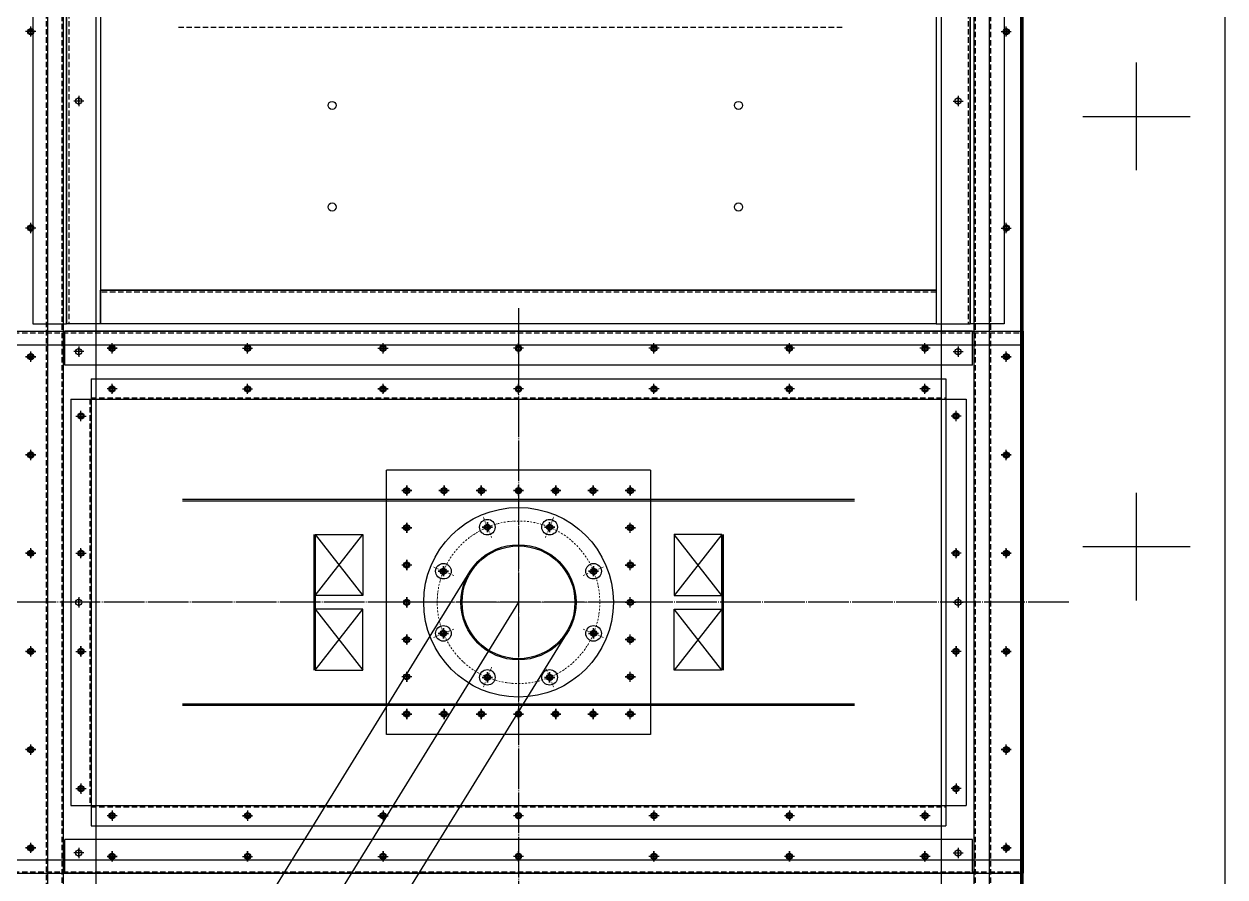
# Model space of a CAD drawing. Header units: millimetres. Extents: x 2322 to 24181, y 2355 to 17812.
# Drawn here: x 10974 to 12747, y 13626 to 14885 of the extents above; entities that cross this region are included whole.
import ezdxf

# ---------------------------------------------------------------- set-up
doc = ezdxf.new("R2010")
doc.units = ezdxf.units.MM
for name, pattern in [('CENTER', [65, 60, -2, 1, -2]), ('DGN Style 4', [4.8, 2.4, -1.2, 0, -1.2]), ('HIDDEN', [3, 2, -1])]:
    doc.linetypes.add(name, pattern=pattern)
for name, color, linetype in [('CENTER', 1, 'CENTER'), ('HOLE', 7, 'Continuous'), ('숨은선', 5, 'HIDDEN')]:
    doc.layers.add(name, color=color, linetype=linetype)
doc.layers.add('L(c)', color=1, linetype='DGN Style 4', lineweight=5)

msp = doc.modelspace()

# ---------------------------------------------------------------- hatches: boundary and pattern name
h = msp.add_hatch()
h.set_pattern_fill('CROSS', scale=50)
h.set_pattern_definition([(0, (-358620.96, 1854025.56), (317.5, 317.5), [158.75, -476.25]), (90, (-358541.6, 1853946.18), (-317.5, 317.5), [158.75, -476.25])])
h.paths.add_polyline_path([(12446.9, 15983.1), (12746.9, 15983.1), (12746.9, 12083.1), (12446.9, 12083.1)])

# ---------------------------------------------------------------- linework, layer by layer
for p, q in [((11008.9, 12133.1), (11008.9, 15929.1)), ((11031.7, 15929.1), (11031.7, 12133.1)), ((11079.7, 15929.1), (11079.7, 12133.1)), ((12327.9, 15929.1), (12327.9, 12133.1)), ((12375.9, 15929.1), (12375.9, 12133.1)), ((12398.9, 15929.1), (12398.9, 12133.1)), ((12444.9, 15929.1), (12444.9, 12133.1)), ((12448.9, 12133.1), (12448.9, 15929.1)), ((10986.7, 14937.1), (10986.7, 14442.1)), ((12420.7, 14937.1), (12420.7, 14442.1)), ((10986.7, 14442.1), (11036.7, 14442.1)), ((12420.7, 14442.1), (12370.7, 14442.1)), ((10958.9, 14431.1), (12448.9, 14431.1)), ((12448.9, 14431.1), (12448.9, 13631.1)), ((10958.9, 14411.1), (12448.9, 14411.1)), ((11072.9, 14361.1), (11072.9, 13701.1)), ((11072.9, 14361.1), (12334.9, 14361.1)), ((12334.9, 14361.1), (12334.9, 13701.1)), ((11042.9, 14331.1), (11042.9, 13731.1)), ((11042.9, 14331.1), (12364.9, 14331.1)), ((11898.9, 14226.1), (11508.9, 14226.1)), ((11508.9, 13836.1), (11508.9, 14226.1)), ((11898.9, 14226.1), (11898.9, 13836.1)), ((11207.9, 14183.1), (12199.9, 14183.1)), ((11207.9, 14181.1), (12199.9, 14181.1)), ((11401.9, 14131.1), (11401.9, 13931.1)), ((11403.9, 14131.1), (11403.9, 13931.1)), ((12003.9, 14131.1), (12003.9, 13931.1)), ((12005.9, 14131.1), (12005.9, 13931.1)), ((11632.2, 14076.9), (10644.1, 12475.9)), ((10789.7, 12386.6), (11776.1, 13986.4)), ((11207.9, 13881.1), (12199.9, 13881.1)), ((11207.9, 13879.1), (12199.9, 13879.1)), ((11898.9, 13836.1), (11508.9, 13836.1)), ((11042.9, 13731.1), (12364.9, 13731.1)), ((11072.9, 13701.1), (12334.9, 13701.1)), ((10958.9, 13651.1), (12448.9, 13651.1)), ((10958.9, 13631.1), (12448.9, 13631.1))]:
    msp.add_line(p, q)
at = {"color": 7}
for p, q in [((11033.9, 14381.1), (11033.9, 14431.1)), ((12373.9, 14431.1), (11033.9, 14431.1)), ((12373.9, 14381.1), (12373.9, 14431.1)), ((12373.9, 14381.1), (11033.9, 14381.1)), ((12364.9, 14331.1), (12364.9, 13731.1)), ((11403.9, 14131.1), (11473.9, 14131.1)), ((11403.9, 14041.1), (11403.9, 14131.1)), ((11403.9, 14131.1), (11473.9, 14041.1)), ((11403.9, 14041.1), (11473.9, 14131.1)), ((11473.9, 14131.1), (11473.9, 14041.1)), ((12003.9, 14131.1), (11933.9, 14131.1)), ((11933.9, 14131.1), (11933.9, 14041.1)), ((12003.9, 14131.1), (11933.9, 14041.1)), ((12003.9, 14041.1), (11933.9, 14131.1)), ((12003.9, 14041.1), (12003.9, 14131.1)), ((11473.9, 14041.1), (11403.9, 14041.1)), ((11933.9, 14041.1), (12003.9, 14041.1)), ((11473.9, 14021.1), (11403.9, 14021.1)), ((11403.9, 14021.1), (11403.9, 13931.1)), ((11403.9, 13931.1), (11473.9, 14021.1)), ((11403.9, 14021.1), (11473.9, 13931.1)), ((11473.9, 13931.1), (11473.9, 14021.1)), ((11933.9, 13931.1), (11933.9, 14021.1)), ((11933.9, 14021.1), (12003.9, 14021.1)), ((12003.9, 13931.1), (11933.9, 14021.1)), ((12003.9, 14021.1), (11933.9, 13931.1)), ((12003.9, 14021.1), (12003.9, 13931.1)), ((11403.9, 13931.1), (11473.9, 13931.1)), ((12003.9, 13931.1), (11933.9, 13931.1)), ((11033.9, 13631.1), (11033.9, 13681.1)), ((12373.9, 13681.1), (11033.9, 13681.1)), ((12373.9, 13631.1), (12373.9, 13681.1)), ((12373.9, 13631.1), (11033.9, 13631.1))]:
    msp.add_line(p, q, dxfattribs=at)
at = {"color": 1}
for p, q in [((11538.9, 14203.6), (11538.9, 14188.6)), ((11538.9, 14203.6), (11538.9, 14188.6)), ((11593.9, 14203.6), (11593.9, 14188.6)), ((11648.9, 14203.6), (11648.9, 14188.6)), ((11703.9, 14203.6), (11703.9, 14188.6)), ((11758.9, 14203.6), (11758.9, 14188.6)), ((11813.9, 14203.6), (11813.9, 14188.6)), ((11868.9, 14203.6), (11868.9, 14188.6)), ((11531.4, 14196.1), (11546.4, 14196.1)), ((11546.4, 14196.1), (11531.4, 14196.1)), ((11586.4, 14196.1), (11601.4, 14196.1)), ((11641.4, 14196.1), (11656.4, 14196.1)), ((11696.4, 14196.1), (11711.4, 14196.1)), ((11751.4, 14196.1), (11766.4, 14196.1)), ((11806.4, 14196.1), (11821.4, 14196.1)), ((11861.4, 14196.1), (11876.4, 14196.1)), ((11657.9, 14149.5), (11657.9, 14134.5)), ((11749.8, 14149.5), (11749.8, 14134.5)), ((11531.4, 14141.1), (11546.4, 14141.1)), ((11546.4, 14141.1), (11531.4, 14141.1)), ((11538.9, 14148.6), (11538.9, 14133.6)), ((11538.9, 14148.6), (11538.9, 14133.6)), ((11650.4, 14142), (11665.4, 14142)), ((11742.3, 14142), (11757.3, 14142)), ((11861.4, 14141.1), (11876.4, 14141.1)), ((11868.9, 14133.6), (11868.9, 14148.6)), ((11546.4, 14086.1), (11531.4, 14086.1)), ((11538.9, 14093.6), (11538.9, 14078.6)), ((11593, 14084.5), (11593, 14069.5)), ((11814.7, 14084.5), (11814.7, 14069.5)), ((11861.4, 14086.1), (11876.4, 14086.1)), ((11868.9, 14078.6), (11868.9, 14093.6)), ((11585.5, 14077), (11600.5, 14077)), ((11807.2, 14077), (11822.2, 14077)), ((11703.9, 14031.1), (10716.9, 12431.2)), ((11546.4, 14031.1), (11531.4, 14031.1)), ((11538.9, 14038.6), (11538.9, 14023.6)), ((11861.4, 14031.1), (11876.4, 14031.1)), ((11868.9, 14023.6), (11868.9, 14038.6)), ((11593, 13992.7), (11593, 13977.7)), ((11814.7, 13992.7), (11814.7, 13977.7)), ((11546.4, 13976.1), (11531.4, 13976.1)), ((11538.9, 13983.6), (11538.9, 13968.6)), ((11585.5, 13985.2), (11600.5, 13985.2)), ((11807.2, 13985.2), (11822.2, 13985.2)), ((11861.4, 13976.1), (11876.4, 13976.1)), ((11868.9, 13968.6), (11868.9, 13983.6)), ((11546.4, 13921.1), (11531.4, 13921.1)), ((11538.9, 13928.6), (11538.9, 13913.6)), ((11650.4, 13920.3), (11665.4, 13920.3)), ((11657.9, 13927.8), (11657.9, 13912.8)), ((11742.3, 13920.3), (11757.3, 13920.3)), ((11749.8, 13927.8), (11749.8, 13912.8)), ((11861.4, 13921.1), (11876.4, 13921.1)), ((11868.9, 13913.6), (11868.9, 13928.6)), ((11531.4, 13866.1), (11546.4, 13866.1)), ((11546.4, 13866.1), (11531.4, 13866.1)), ((11538.9, 13873.6), (11538.9, 13858.6)), ((11538.9, 13873.6), (11538.9, 13858.6)), ((11586.4, 13866.1), (11601.4, 13866.1)), ((11593.9, 13873.6), (11593.9, 13858.6)), ((11641.4, 13866.1), (11656.4, 13866.1)), ((11648.9, 13873.6), (11648.9, 13858.6)), ((11696.4, 13866.1), (11711.4, 13866.1)), ((11703.9, 13873.6), (11703.9, 13858.6)), ((11751.4, 13866.1), (11766.4, 13866.1)), ((11758.9, 13873.6), (11758.9, 13858.6)), ((11806.4, 13866.1), (11821.4, 13866.1)), ((11813.9, 13873.6), (11813.9, 13858.6)), ((11861.4, 13866.1), (11876.4, 13866.1)), ((11868.9, 13858.6), (11868.9, 13873.6))]:
    msp.add_line(p, q, dxfattribs=at)
at = {"color": 7}
msp.add_lwpolyline([(12446.9, 15983.1), (12746.9, 15983.1), (12746.9, 12083.1), (12446.9, 12083.1)], close=True, dxfattribs=at)
for centre, radius in [((10983.7, 14873.6), 4.5), ((10983.9, 14873.6), 3), ((10983.9, 14873.6), 3), ((10983.9, 14873.6), 3), ((10983.9, 14873.6), 3), ((12423.9, 14873.6), 4.5), ((12423.9, 14873.6), 3), ((12423.9, 14873.6), 3), ((12423.9, 14873.6), 3), ((12423.9, 14873.6), 3), ((11054.7, 14771.1), 4.5), ((11054.7, 14771.1), 4.5), ((11428.7, 14764.6), 6), ((12028.7, 14764.6), 6), ((12352.9, 14771.1), 4.5), ((12352.9, 14771.1), 4.5), ((11428.7, 14614.6), 6), ((12028.7, 14614.6), 6), ((10983.7, 14583.6), 4.5), ((10983.9, 14583.6), 3), ((10983.9, 14583.6), 3), ((10983.9, 14583.6), 3), ((10983.9, 14583.6), 3), ((12423.9, 14583.6), 4.5), ((12423.9, 14583.6), 3), ((12423.9, 14583.6), 3), ((12423.9, 14583.6), 3), ((12423.9, 14583.6), 3), ((10983.7, 14393.6), 4.5), ((10983.9, 14393.6), 4.5), ((11054.7, 14401.1), 4.5), ((11054.7, 14401.1), 4.5), ((11103.9, 14406.1), 4.5), ((11103.9, 14406.1), 3), ((11303.9, 14406.1), 4.5), ((11303.9, 14406.1), 3), ((11503.9, 14406.1), 4.5), ((11503.9, 14406.1), 3), ((11703.9, 14406.1), 4.5), ((11703.9, 14406.1), 3), ((11903.9, 14406.1), 4.5), ((11903.9, 14406.1), 3), ((12103.9, 14406.1), 4.5), ((12103.9, 14406.1), 3), ((12303.9, 14406.1), 4.5), ((12303.9, 14406.1), 3), ((12352.9, 14401.1), 4.5), ((12352.9, 14401.1), 4.5), ((12423.9, 14393.6), 4.5), ((12423.9, 14393.6), 4.5), ((10983.9, 14393.6), 3), ((10983.9, 14393.6), 3), ((10983.9, 14393.6), 3), ((10983.9, 14393.6), 3), ((12423.9, 14393.6), 3), ((12423.9, 14393.6), 3), ((12423.9, 14393.6), 3), ((12423.9, 14393.6), 3), ((11103.9, 14346.1), 4.5), ((11103.9, 14346.1), 3), ((11303.9, 14346.1), 4.5), ((11303.9, 14346.1), 3), ((11503.9, 14346.1), 4.5), ((11503.9, 14346.1), 3), ((11703.9, 14346.1), 4.5), ((11703.9, 14346.1), 3), ((11903.9, 14346.1), 4.5), ((11903.9, 14346.1), 3), ((12103.9, 14346.1), 4.5), ((12103.9, 14346.1), 3), ((12303.9, 14346.1), 4.5), ((12303.9, 14346.1), 3), ((11057.9, 14306.1), 4.5), ((11057.9, 14306.1), 3), ((12349.9, 14306.1), 4.5), ((12349.9, 14306.1), 3), ((10983.7, 14248.6), 4.5), ((10983.9, 14248.6), 4.5), ((10983.9, 14248.6), 3), ((10983.9, 14248.6), 3), ((10983.9, 14248.6), 3), ((10983.9, 14248.6), 3), ((12423.9, 14248.6), 4.5), ((12423.9, 14248.6), 4.5), ((12423.9, 14248.6), 3), ((12423.9, 14248.6), 3), ((12423.9, 14248.6), 3), ((12423.9, 14248.6), 3), ((11538.9, 14196.1), 4.5), ((11538.9, 14196.1), 4.5), ((11538.9, 14196.1), 3), ((11593.9, 14196.1), 4.5), ((11593.9, 14196.1), 3), ((11648.9, 14196.1), 4.5), ((11648.9, 14196.1), 3), ((11703.9, 14196.1), 4.5), ((11703.9, 14196.1), 3), ((11758.9, 14196.1), 4.5), ((11758.9, 14196.1), 3), ((11813.9, 14196.1), 4.5), ((11813.9, 14196.1), 3), ((11868.9, 14196.1), 4.5), ((11868.9, 14196.1), 3), ((11703.9, 14031.1), 140), ((11657.9, 14142), 11.5), ((11749.8, 14142), 11.5), ((11538.9, 14141.1), 4.5), ((11538.9, 14141.1), 4.5), ((11538.9, 14141.1), 3), ((11657.9, 14142), 4.5), ((11657.9, 14142), 3), ((11749.8, 14142), 4.5), ((11749.8, 14142), 3), ((11868.9, 14141.1), 4.5), ((11868.9, 14141.1), 3), ((11703.9, 14031.1), 85), ((11703.9, 14031.1), 83.3), ((10983.7, 14103.6), 4.5), ((10983.9, 14103.6), 4.5), ((10983.9, 14103.6), 3), ((10983.9, 14103.6), 3), ((10983.9, 14103.6), 3), ((10983.9, 14103.6), 3), ((11057.9, 14103.6), 4.5), ((11057.9, 14103.6), 3), ((12349.9, 14103.6), 4.5), ((12349.9, 14103.6), 3), ((12423.9, 14103.6), 4.5), ((12423.9, 14103.6), 4.5), ((12423.9, 14103.6), 3), ((12423.9, 14103.6), 3), ((12423.9, 14103.6), 3), ((12423.9, 14103.6), 3), ((12423.9, 14103.6), 3), ((12423.9, 14103.6), 3), ((12423.9, 14103.6), 3), ((12423.9, 14103.6), 3), ((12423.9, 14103.6), 3), ((12423.9, 14103.6), 3), ((12423.9, 14103.6), 3), ((12423.9, 14103.6), 3), ((11538.9, 14086.1), 4.5), ((11538.9, 14086.1), 3), ((11593, 14077), 11.5), ((11593, 14077), 4.5), ((11593, 14077), 3), ((11814.7, 14077), 11.5), ((11814.7, 14077), 4.5), ((11814.7, 14077), 3), ((11868.9, 14086.1), 4.5), ((11868.9, 14086.1), 3), ((11054.7, 14031.1), 4.5), ((11054.7, 14031.1), 4.5), ((11538.9, 14031.1), 4.5), ((11538.9, 14031.1), 3), ((11868.9, 14031.1), 4.5), ((11868.9, 14031.1), 3), ((12352.9, 14031.1), 4.5), ((12352.9, 14031.1), 4.5), ((11593, 13985.2), 11.5), ((11593, 13985.2), 4.5), ((11814.7, 13985.2), 11.5), ((11814.7, 13985.2), 4.5), ((11538.9, 13976.1), 4.5), ((11538.9, 13976.1), 3), ((11593, 13985.2), 3), ((11814.7, 13985.2), 3), ((11868.9, 13976.1), 4.5), ((11868.9, 13976.1), 3), ((10983.7, 13958.6), 4.5), ((10983.9, 13958.6), 4.5), ((10983.9, 13958.6), 3), ((10983.9, 13958.6), 3), ((10983.9, 13958.6), 3), ((10983.9, 13958.6), 3), ((10983.9, 13958.6), 3), ((10983.9, 13958.6), 3), ((10983.9, 13958.6), 3), ((10983.9, 13958.6), 3), ((10983.9, 13958.6), 3), ((10983.9, 13958.6), 3), ((10983.9, 13958.6), 3), ((10983.9, 13958.6), 3), ((11057.9, 13958.6), 4.5), ((11057.9, 13958.6), 3), ((12349.9, 13958.6), 4.5), ((12349.9, 13958.6), 3), ((12423.9, 13958.6), 4.5), ((12423.9, 13958.6), 4.5), ((12423.9, 13958.6), 3), ((12423.9, 13958.6), 3), ((12423.9, 13958.6), 3), ((12423.9, 13958.6), 3), ((11538.9, 13921.1), 4.5), ((11538.9, 13921.1), 3), ((11657.9, 13920.3), 11.5), ((11657.9, 13920.3), 4.5), ((11657.9, 13920.3), 3), ((11749.8, 13920.3), 11.5), ((11749.8, 13920.3), 4.5), ((11749.8, 13920.3), 3), ((11868.9, 13921.1), 4.5), ((11868.9, 13921.1), 3), ((11538.9, 13866.1), 4.5), ((11538.9, 13866.1), 4.5), ((11538.9, 13866.1), 3), ((11593.9, 13866.1), 4.5), ((11593.9, 13866.1), 3), ((11648.9, 13866.1), 4.5), ((11648.9, 13866.1), 3), ((11703.9, 13866.1), 4.5), ((11703.9, 13866.1), 3), ((11758.9, 13866.1), 4.5), ((11758.9, 13866.1), 3), ((11813.9, 13866.1), 4.5), ((11813.9, 13866.1), 3), ((11868.9, 13866.1), 4.5), ((11868.9, 13866.1), 3), ((10983.7, 13813.6), 4.5), ((10983.9, 13813.6), 4.5), ((10983.9, 13813.6), 3), ((10983.9, 13813.6), 3), ((10983.9, 13813.6), 3), ((10983.9, 13813.6), 3), ((12423.9, 13813.6), 4.5), ((12423.9, 13813.6), 4.5), ((12423.9, 13813.6), 3), ((12423.9, 13813.6), 3), ((12423.9, 13813.6), 3), ((12423.9, 13813.6), 3), ((11057.9, 13756.1), 4.5), ((11057.9, 13756.1), 3), ((12349.9, 13756.1), 4.5), ((12349.9, 13756.1), 3), ((11103.9, 13716.1), 4.5), ((11103.9, 13716.1), 3), ((11103.9, 13716.1), 3), ((11303.9, 13716.1), 4.5), ((11303.9, 13716.1), 3), ((11503.9, 13716.1), 4.5), ((11503.9, 13716.1), 3), ((11703.9, 13716.1), 4.5), ((11703.9, 13716.1), 3), ((11903.9, 13716.1), 4.5), ((11903.9, 13716.1), 3), ((12103.9, 13716.1), 4.5), ((12103.9, 13716.1), 3), ((12303.9, 13716.1), 4.5), ((12303.9, 13716.1), 3), ((12303.9, 13716.1), 3), ((10983.7, 13668.6), 4.5), ((10983.9, 13668.6), 4.5), ((10983.9, 13668.6), 3), ((10983.9, 13668.6), 3), ((10983.9, 13668.6), 3), ((10983.9, 13668.6), 3), ((12423.9, 13668.6), 4.5), ((12423.9, 13668.6), 4.5), ((12423.9, 13668.6), 3), ((12423.9, 13668.6), 3), ((12423.9, 13668.6), 3), ((12423.9, 13668.6), 3), ((11054.7, 13661.1), 4.5), ((11054.7, 13661.1), 4.5), ((11103.9, 13656.1), 4.5), ((11103.9, 13656.1), 3), ((11303.9, 13656.1), 4.5), ((11303.9, 13656.1), 3), ((11503.9, 13656.1), 4.5), ((11503.9, 13656.1), 3), ((11703.9, 13656.1), 4.5), ((11703.9, 13656.1), 3), ((11903.9, 13656.1), 4.5), ((11903.9, 13656.1), 3), ((12103.9, 13656.1), 4.5), ((12103.9, 13656.1), 3), ((12303.9, 13656.1), 4.5), ((12303.9, 13656.1), 3), ((12352.9, 13661.1), 4.5), ((12352.9, 13661.1), 4.5)]:
    msp.add_circle(centre, radius)
at = {"layer": 'CENTER'}
for p, q in [((10983.7, 14866.1), (10983.7, 14881.1)), ((10983.7, 14879.3), (10983.7, 14867.9)), ((10983.7, 14867.9), (10983.7, 14879.3)), ((10983.9, 14878.6), (10983.9, 14868.6)), ((10983.9, 14878.6), (10983.9, 14868.6)), ((10983.9, 14878.6), (10983.9, 14868.6)), ((10983.9, 14878.6), (10983.9, 14868.6)), ((12423.9, 14866.1), (12423.9, 14881.1)), ((12423.9, 14879.3), (12423.9, 14867.9)), ((12423.9, 14867.9), (12423.9, 14879.3)), ((12423.9, 14878.6), (12423.9, 14868.6)), ((12423.9, 14878.6), (12423.9, 14868.6)), ((12423.9, 14878.6), (12423.9, 14868.6)), ((12423.9, 14878.6), (12423.9, 14868.6)), ((10991.2, 14873.6), (10976.2, 14873.6)), ((10989.4, 14873.6), (10978, 14873.6)), ((10989.5, 14873.6), (10978.1, 14873.6)), ((12416.4, 14873.6), (12431.4, 14873.6)), ((12418.1, 14873.6), (12429.6, 14873.6)), ((12418.3, 14873.6), (12429.6, 14873.6)), ((11062.2, 14771.1), (11047.2, 14771.1)), ((11062.2, 14771.1), (11047.2, 14771.1)), ((11060.4, 14771.1), (11049, 14771.1)), ((11060.4, 14771.1), (11049, 14771.1)), ((11054.7, 14778.6), (11054.7, 14763.6)), ((11054.7, 14778.6), (11054.7, 14763.6)), ((11054.7, 14765.4), (11054.7, 14776.8)), ((11054.7, 14776.8), (11054.7, 14765.4)), ((11054.7, 14765.4), (11054.7, 14776.8)), ((11054.7, 14776.8), (11054.7, 14765.4)), ((12345.4, 14771.1), (12360.4, 14771.1)), ((12345.4, 14771.1), (12360.4, 14771.1)), ((12347.1, 14771.1), (12358.6, 14771.1)), ((12347.1, 14771.1), (12358.6, 14771.1)), ((12352.9, 14778.6), (12352.9, 14763.6)), ((12352.9, 14778.6), (12352.9, 14763.6)), ((12352.9, 14765.4), (12352.9, 14776.8)), ((12352.9, 14776.8), (12352.9, 14765.4)), ((12352.9, 14765.4), (12352.9, 14776.8)), ((12352.9, 14776.8), (12352.9, 14765.4)), ((10991.2, 14583.6), (10976.2, 14583.6)), ((10989.4, 14583.6), (10978, 14583.6)), ((10989.5, 14583.6), (10978.1, 14583.6)), ((10983.7, 14576.1), (10983.7, 14591.1)), ((10983.7, 14589.3), (10983.7, 14577.9)), ((10983.7, 14577.9), (10983.7, 14589.3)), ((10983.9, 14588.6), (10983.9, 14578.6)), ((10983.9, 14588.6), (10983.9, 14578.6)), ((10983.9, 14588.6), (10983.9, 14578.6)), ((10983.9, 14588.6), (10983.9, 14578.6)), ((12416.4, 14583.6), (12431.4, 14583.6)), ((12418.1, 14583.6), (12429.6, 14583.6)), ((12418.3, 14583.6), (12429.6, 14583.6)), ((12423.9, 14576.1), (12423.9, 14591.1)), ((12423.9, 14589.3), (12423.9, 14577.9)), ((12423.9, 14577.9), (12423.9, 14589.3)), ((12423.9, 14588.6), (12423.9, 14578.6)), ((12423.9, 14588.6), (12423.9, 14578.6)), ((12423.9, 14588.6), (12423.9, 14578.6)), ((12423.9, 14588.6), (12423.9, 14578.6)), ((11703.9, 14465.1), (11703.9, 13608.4)), ((10983.7, 14386.1), (10983.7, 14401.1)), ((10983.7, 14399.3), (10983.7, 14387.9)), ((10983.7, 14387.9), (10983.7, 14399.3)), ((10983.9, 14386.1), (10983.9, 14401.1)), ((10983.9, 14398.6), (10983.9, 14388.6)), ((10983.9, 14398.6), (10983.9, 14388.6)), ((10983.9, 14398.6), (10983.9, 14388.6)), ((10983.9, 14398.6), (10983.9, 14388.6)), ((11062.2, 14401.1), (11047.2, 14401.1)), ((11062.2, 14401.1), (11047.2, 14401.1)), ((11060.4, 14401.1), (11049, 14401.1)), ((11060.4, 14401.1), (11049, 14401.1)), ((11054.7, 14408.6), (11054.7, 14393.6)), ((11054.7, 14408.6), (11054.7, 14393.6)), ((11054.7, 14395.4), (11054.7, 14406.8)), ((11054.7, 14406.8), (11054.7, 14395.4)), ((11054.7, 14395.4), (11054.7, 14406.8)), ((11054.7, 14406.8), (11054.7, 14395.4)), ((11096.4, 14406.1), (11111.4, 14406.1)), ((11111.4, 14406.1), (11096.4, 14406.1)), ((11111.4, 14406.1), (11096.4, 14406.1)), ((11109.6, 14406.1), (11098.1, 14406.1)), ((11109.6, 14406.1), (11098.1, 14406.1)), ((11103.9, 14398.6), (11103.9, 14413.6)), ((11103.9, 14398.6), (11103.9, 14413.6)), ((11103.9, 14398.6), (11103.9, 14413.6)), ((11103.9, 14411.8), (11103.9, 14400.4)), ((11103.9, 14400.4), (11103.9, 14411.8)), ((11103.9, 14411.8), (11103.9, 14400.4)), ((11103.9, 14400.4), (11103.9, 14411.8)), ((11296.4, 14406.1), (11311.4, 14406.1)), ((11296.4, 14406.1), (11311.4, 14406.1)), ((11296.4, 14406.1), (11311.4, 14406.1)), ((11298.1, 14406.1), (11309.6, 14406.1)), ((11298.1, 14406.1), (11309.6, 14406.1)), ((11303.9, 14398.6), (11303.9, 14413.6)), ((11303.9, 14398.6), (11303.9, 14413.6)), ((11303.9, 14398.6), (11303.9, 14413.6)), ((11303.9, 14411.8), (11303.9, 14400.4)), ((11303.9, 14400.4), (11303.9, 14411.8)), ((11303.9, 14411.8), (11303.9, 14400.4)), ((11303.9, 14400.4), (11303.9, 14411.8)), ((11496.4, 14406.1), (11511.4, 14406.1)), ((11496.4, 14406.1), (11511.4, 14406.1)), ((11496.4, 14406.1), (11511.4, 14406.1)), ((11498.1, 14406.1), (11509.6, 14406.1)), ((11498.1, 14406.1), (11509.6, 14406.1)), ((11503.9, 14398.6), (11503.9, 14413.6)), ((11503.9, 14398.6), (11503.9, 14413.6)), ((11503.9, 14398.6), (11503.9, 14413.6)), ((11503.9, 14411.8), (11503.9, 14400.4)), ((11503.9, 14400.4), (11503.9, 14411.8)), ((11503.9, 14411.8), (11503.9, 14400.4)), ((11503.9, 14400.4), (11503.9, 14411.8)), ((11711.4, 14406.1), (11696.4, 14406.1)), ((11711.4, 14406.1), (11696.4, 14406.1)), ((11711.4, 14406.1), (11696.4, 14406.1)), ((11709.6, 14406.1), (11698.1, 14406.1)), ((11709.6, 14406.1), (11698.1, 14406.1)), ((11703.9, 14398.6), (11703.9, 14413.6)), ((11703.9, 14398.6), (11703.9, 14413.6)), ((11703.9, 14411.8), (11703.9, 14400.4)), ((11703.9, 14400.4), (11703.9, 14411.8)), ((11703.9, 14411.8), (11703.9, 14400.4)), ((11703.9, 14400.4), (11703.9, 14411.8)), ((11911.4, 14406.1), (11896.4, 14406.1)), ((11911.4, 14406.1), (11896.4, 14406.1)), ((11911.4, 14406.1), (11896.4, 14406.1)), ((11909.6, 14406.1), (11898.1, 14406.1)), ((11909.6, 14406.1), (11898.1, 14406.1)), ((11903.9, 14398.6), (11903.9, 14413.6)), ((11903.9, 14398.6), (11903.9, 14413.6)), ((11903.9, 14398.6), (11903.9, 14413.6)), ((11903.9, 14411.8), (11903.9, 14400.4)), ((11903.9, 14400.4), (11903.9, 14411.8)), ((11903.9, 14411.8), (11903.9, 14400.4)), ((11903.9, 14400.4), (11903.9, 14411.8)), ((12111.4, 14406.1), (12096.4, 14406.1)), ((12111.4, 14406.1), (12096.4, 14406.1)), ((12111.4, 14406.1), (12096.4, 14406.1)), ((12109.6, 14406.1), (12098.1, 14406.1)), ((12109.6, 14406.1), (12098.1, 14406.1)), ((12103.9, 14398.6), (12103.9, 14413.6)), ((12103.9, 14398.6), (12103.9, 14413.6)), ((12103.9, 14398.6), (12103.9, 14413.6)), ((12103.9, 14411.8), (12103.9, 14400.4)), ((12103.9, 14400.4), (12103.9, 14411.8)), ((12103.9, 14411.8), (12103.9, 14400.4)), ((12103.9, 14400.4), (12103.9, 14411.8)), ((12311.4, 14406.1), (12296.4, 14406.1)), ((12311.4, 14406.1), (12296.4, 14406.1)), ((12311.4, 14406.1), (12296.4, 14406.1)), ((12309.6, 14406.1), (12298.1, 14406.1)), ((12309.6, 14406.1), (12298.1, 14406.1)), ((12303.9, 14398.6), (12303.9, 14413.6)), ((12303.9, 14398.6), (12303.9, 14413.6)), ((12303.9, 14398.6), (12303.9, 14413.6)), ((12303.9, 14411.8), (12303.9, 14400.4)), ((12303.9, 14400.4), (12303.9, 14411.8)), ((12303.9, 14411.8), (12303.9, 14400.4)), ((12303.9, 14400.4), (12303.9, 14411.8)), ((12345.4, 14401.1), (12360.4, 14401.1)), ((12345.4, 14401.1), (12360.4, 14401.1)), ((12347.1, 14401.1), (12358.6, 14401.1)), ((12347.1, 14401.1), (12358.6, 14401.1)), ((12352.9, 14408.6), (12352.9, 14393.6)), ((12352.9, 14408.6), (12352.9, 14393.6)), ((12352.9, 14395.4), (12352.9, 14406.8)), ((12352.9, 14406.8), (12352.9, 14395.4)), ((12352.9, 14395.4), (12352.9, 14406.8)), ((12352.9, 14406.8), (12352.9, 14395.4)), ((12423.9, 14386.1), (12423.9, 14401.1)), ((12423.9, 14386.1), (12423.9, 14401.1)), ((12423.9, 14399.3), (12423.9, 14387.9)), ((12423.9, 14387.9), (12423.9, 14399.3)), ((12423.9, 14398.6), (12423.9, 14388.6)), ((12423.9, 14398.6), (12423.9, 14388.6)), ((12423.9, 14398.6), (12423.9, 14388.6)), ((12423.9, 14398.6), (12423.9, 14388.6)), ((10991.2, 14393.6), (10976.2, 14393.6)), ((10976.4, 14393.6), (10991.4, 14393.6)), ((10989.4, 14393.6), (10978, 14393.6)), ((10989.5, 14393.6), (10978.1, 14393.6)), ((12431.4, 14393.6), (12416.4, 14393.6)), ((12416.4, 14393.6), (12431.4, 14393.6)), ((12418.1, 14393.6), (12429.6, 14393.6)), ((12418.3, 14393.6), (12429.6, 14393.6)), ((11111.4, 14346.1), (11096.4, 14346.1)), ((11111.4, 14346.1), (11096.4, 14346.1)), ((11111.4, 14346.1), (11096.4, 14346.1)), ((11109.6, 14346.1), (11098.1, 14346.1)), ((11109.6, 14346.1), (11098.1, 14346.1)), ((11103.9, 14338.6), (11103.9, 14353.6)), ((11103.9, 14338.6), (11103.9, 14353.6)), ((11103.9, 14338.6), (11103.9, 14353.6)), ((11103.9, 14351.8), (11103.9, 14340.4)), ((11103.9, 14340.4), (11103.9, 14351.8)), ((11103.9, 14351.8), (11103.9, 14340.4)), ((11103.9, 14340.4), (11103.9, 14351.8)), ((11296.4, 14346.1), (11311.4, 14346.1)), ((11296.4, 14346.1), (11311.4, 14346.1)), ((11296.4, 14346.1), (11311.4, 14346.1)), ((11298.1, 14346.1), (11309.6, 14346.1)), ((11298.1, 14346.1), (11309.6, 14346.1)), ((11303.9, 14338.6), (11303.9, 14353.6)), ((11303.9, 14338.6), (11303.9, 14353.6)), ((11303.9, 14338.6), (11303.9, 14353.6)), ((11303.9, 14351.8), (11303.9, 14340.4)), ((11303.9, 14340.4), (11303.9, 14351.8)), ((11303.9, 14351.8), (11303.9, 14340.4)), ((11303.9, 14340.4), (11303.9, 14351.8)), ((11511.4, 14346.1), (11496.4, 14346.1)), ((11496.4, 14346.1), (11511.4, 14346.1)), ((11496.4, 14346.1), (11511.4, 14346.1)), ((11498.1, 14346.1), (11509.6, 14346.1)), ((11498.1, 14346.1), (11509.6, 14346.1)), ((11503.9, 14338.6), (11503.9, 14353.6)), ((11503.9, 14338.6), (11503.9, 14353.6)), ((11503.9, 14338.6), (11503.9, 14353.6)), ((11503.9, 14351.8), (11503.9, 14340.4)), ((11503.9, 14340.4), (11503.9, 14351.8)), ((11503.9, 14351.8), (11503.9, 14340.4)), ((11503.9, 14340.4), (11503.9, 14351.8)), ((11711.4, 14346.1), (11696.4, 14346.1)), ((11711.4, 14346.1), (11696.4, 14346.1)), ((11711.4, 14346.1), (11696.4, 14346.1)), ((11709.6, 14346.1), (11698.1, 14346.1)), ((11709.6, 14346.1), (11698.1, 14346.1)), ((11703.9, 14338.6), (11703.9, 14353.6)), ((11703.9, 14338.6), (11703.9, 14353.6)), ((11703.9, 14351.8), (11703.9, 14340.4)), ((11703.9, 14340.4), (11703.9, 14351.8)), ((11703.9, 14351.8), (11703.9, 14340.4)), ((11703.9, 14340.4), (11703.9, 14351.8)), ((11911.4, 14346.1), (11896.4, 14346.1)), ((11911.4, 14346.1), (11896.4, 14346.1)), ((11911.4, 14346.1), (11896.4, 14346.1)), ((11909.6, 14346.1), (11898.1, 14346.1)), ((11909.6, 14346.1), (11898.1, 14346.1)), ((11903.9, 14338.6), (11903.9, 14353.6)), ((11903.9, 14338.6), (11903.9, 14353.6)), ((11903.9, 14338.6), (11903.9, 14353.6)), ((11903.9, 14351.8), (11903.9, 14340.4)), ((11903.9, 14340.4), (11903.9, 14351.8)), ((11903.9, 14351.8), (11903.9, 14340.4)), ((11903.9, 14340.4), (11903.9, 14351.8)), ((12111.4, 14346.1), (12096.4, 14346.1)), ((12111.4, 14346.1), (12096.4, 14346.1)), ((12111.4, 14346.1), (12096.4, 14346.1)), ((12109.6, 14346.1), (12098.1, 14346.1)), ((12109.6, 14346.1), (12098.1, 14346.1)), ((12103.9, 14338.6), (12103.9, 14353.6)), ((12103.9, 14338.6), (12103.9, 14353.6)), ((12103.9, 14338.6), (12103.9, 14353.6)), ((12103.9, 14351.8), (12103.9, 14340.4)), ((12103.9, 14340.4), (12103.9, 14351.8)), ((12103.9, 14351.8), (12103.9, 14340.4)), ((12103.9, 14340.4), (12103.9, 14351.8)), ((12311.4, 14346.1), (12296.4, 14346.1)), ((12311.4, 14346.1), (12296.4, 14346.1)), ((12311.4, 14346.1), (12296.4, 14346.1)), ((12309.6, 14346.1), (12298.1, 14346.1)), ((12309.6, 14346.1), (12298.1, 14346.1)), ((12303.9, 14338.6), (12303.9, 14353.6)), ((12303.9, 14338.6), (12303.9, 14353.6)), ((12303.9, 14338.6), (12303.9, 14353.6)), ((12303.9, 14351.8), (12303.9, 14340.4)), ((12303.9, 14340.4), (12303.9, 14351.8)), ((12303.9, 14351.8), (12303.9, 14340.4)), ((12303.9, 14340.4), (12303.9, 14351.8)), ((11057.9, 14298.6), (11057.9, 14313.6)), ((11057.9, 14301.1), (11057.9, 14311.1)), ((11057.9, 14309.9), (11057.9, 14302.3)), ((11057.9, 14302.3), (11057.9, 14309.9)), ((12349.9, 14298.6), (12349.9, 14313.6)), ((12349.9, 14301.1), (12349.9, 14311.1)), ((12349.9, 14309.9), (12349.9, 14302.3)), ((12349.9, 14302.3), (12349.9, 14309.9)), ((11050.4, 14306.1), (11065.4, 14306.1)), ((11050.4, 14306.1), (11065.4, 14306.1)), ((11050.4, 14306.1), (11065.4, 14306.1)), ((11054, 14306.1), (11061.7, 14306.1)), ((12357.4, 14306.1), (12342.4, 14306.1)), ((12357.4, 14306.1), (12342.4, 14306.1)), ((12353.7, 14306.1), (12346, 14306.1)), ((10983.7, 14241.1), (10983.7, 14256.1)), ((10983.9, 14241.1), (10983.9, 14256.1)), ((12423.9, 14241.1), (12423.9, 14256.1)), ((12423.9, 14241.1), (12423.9, 14256.1)), ((10991.2, 14248.6), (10976.2, 14248.6)), ((10976.4, 14248.6), (10991.4, 14248.6)), ((10989.4, 14248.6), (10978, 14248.6)), ((10989.5, 14248.6), (10978.1, 14248.6)), ((10983.7, 14254.3), (10983.7, 14242.9)), ((10983.7, 14242.9), (10983.7, 14254.3)), ((10983.9, 14253.6), (10983.9, 14243.6)), ((10983.9, 14253.6), (10983.9, 14243.6)), ((10983.9, 14253.6), (10983.9, 14243.6)), ((10983.9, 14253.6), (10983.9, 14243.6)), ((12431.4, 14248.6), (12416.4, 14248.6)), ((12416.4, 14248.6), (12431.4, 14248.6)), ((12418.1, 14248.6), (12429.6, 14248.6)), ((12418.3, 14248.6), (12429.6, 14248.6)), ((12423.9, 14254.3), (12423.9, 14242.9)), ((12423.9, 14242.9), (12423.9, 14254.3)), ((12423.9, 14253.6), (12423.9, 14243.6)), ((12423.9, 14253.6), (12423.9, 14243.6)), ((12423.9, 14253.6), (12423.9, 14243.6)), ((12423.9, 14253.6), (12423.9, 14243.6)), ((11538.9, 14188.6), (11538.9, 14203.6)), ((11593.9, 14188.6), (11593.9, 14203.6)), ((11648.9, 14188.6), (11648.9, 14203.6)), ((11703.9, 14188.6), (11703.9, 14203.6)), ((11758.9, 14188.6), (11758.9, 14203.6)), ((11813.9, 14188.6), (11813.9, 14203.6)), ((11868.9, 14188.6), (11868.9, 14203.6)), ((11546.4, 14196.1), (11531.4, 14196.1)), ((11601.4, 14196.1), (11586.4, 14196.1)), ((11656.4, 14196.1), (11641.4, 14196.1)), ((11711.4, 14196.1), (11696.4, 14196.1)), ((11766.4, 14196.1), (11751.4, 14196.1)), ((11821.4, 14196.1), (11806.4, 14196.1)), ((11876.4, 14196.1), (11861.4, 14196.1)), ((11657.9, 14134.5), (11657.9, 14149.5)), ((11749.8, 14134.5), (11749.8, 14149.5)), ((11546.4, 14141.1), (11531.4, 14141.1)), ((11538.9, 14133.6), (11538.9, 14148.6)), ((11665.4, 14142), (11650.4, 14142)), ((11757.3, 14142), (11742.3, 14142)), ((11876.4, 14141.1), (11861.4, 14141.1)), ((11868.9, 14133.6), (11868.9, 14148.6)), ((10991.2, 14103.6), (10976.2, 14103.6)), ((10976.4, 14103.6), (10991.4, 14103.6)), ((10989.4, 14103.6), (10978, 14103.6)), ((10989.5, 14103.6), (10978.1, 14103.6)), ((10983.7, 14096.1), (10983.7, 14111.1)), ((10983.7, 14109.3), (10983.7, 14097.9)), ((10983.7, 14097.9), (10983.7, 14109.3)), ((10983.9, 14096.1), (10983.9, 14111.1)), ((10983.9, 14108.6), (10983.9, 14098.6)), ((10983.9, 14108.6), (10983.9, 14098.6)), ((10983.9, 14108.6), (10983.9, 14098.6)), ((10983.9, 14108.6), (10983.9, 14098.6)), ((11050.4, 14103.6), (11065.4, 14103.6)), ((11050.4, 14103.6), (11065.4, 14103.6)), ((11050.4, 14103.6), (11065.4, 14103.6)), ((11052.1, 14103.6), (11063.6, 14103.6)), ((11057.9, 14096.1), (11057.9, 14111.1)), ((11057.9, 14096.1), (11057.9, 14111.1)), ((11057.9, 14109.3), (11057.9, 14097.9)), ((11057.9, 14097.9), (11057.9, 14109.3)), ((12357.4, 14103.6), (12342.4, 14103.6)), ((12357.4, 14103.6), (12342.4, 14103.6)), ((12357.4, 14103.6), (12342.4, 14103.6)), ((12355.6, 14103.6), (12344.1, 14103.6)), ((12349.9, 14096.1), (12349.9, 14111.1)), ((12349.9, 14096.1), (12349.9, 14111.1)), ((12349.9, 14109.3), (12349.9, 14097.9)), ((12349.9, 14097.9), (12349.9, 14109.3)), ((12431.4, 14103.6), (12416.4, 14103.6)), ((12416.4, 14103.6), (12431.4, 14103.6)), ((12418.1, 14103.6), (12429.6, 14103.6)), ((12418.3, 14103.6), (12429.6, 14103.6)), ((12418.3, 14103.6), (12429.6, 14103.6)), ((12418.3, 14103.6), (12429.6, 14103.6)), ((12423.9, 14096.1), (12423.9, 14111.1)), ((12423.9, 14096.1), (12423.9, 14111.1)), ((12423.9, 14109.3), (12423.9, 14097.9)), ((12423.9, 14097.9), (12423.9, 14109.3)), ((12423.9, 14098.6), (12423.9, 14108.6)), ((12423.9, 14098.6), (12423.9, 14108.6)), ((12423.9, 14098.6), (12423.9, 14108.6)), ((12423.9, 14098.6), (12423.9, 14108.6)), ((12423.9, 14098.6), (12423.9, 14108.6)), ((12423.9, 14098.6), (12423.9, 14108.6)), ((12423.9, 14098.6), (12423.9, 14108.6)), ((12423.9, 14098.6), (12423.9, 14108.6)), ((12423.9, 14108.6), (12423.9, 14098.6)), ((12423.9, 14108.6), (12423.9, 14098.6)), ((12423.9, 14108.6), (12423.9, 14098.6)), ((12423.9, 14108.6), (12423.9, 14098.6)), ((11546.4, 14086.1), (11531.4, 14086.1)), ((11538.9, 14078.6), (11538.9, 14093.6)), ((11593, 14069.5), (11593, 14084.5)), ((11814.7, 14069.5), (11814.7, 14084.5)), ((11876.4, 14086.1), (11861.4, 14086.1)), ((11868.9, 14078.6), (11868.9, 14093.6)), ((11600.5, 14077), (11585.5, 14077)), ((11822.2, 14077), (11807.2, 14077)), ((12516.5, 14031.1), (10906.8, 14031.1)), ((11062.2, 14031.1), (11047.2, 14031.1)), ((11062.2, 14031.1), (11047.2, 14031.1)), ((11060.4, 14031.1), (11049, 14031.1)), ((11060.4, 14031.1), (11049, 14031.1)), ((11054.7, 14038.6), (11054.7, 14023.6)), ((11054.7, 14038.6), (11054.7, 14023.6)), ((11054.7, 14025.4), (11054.7, 14036.8)), ((11054.7, 14036.8), (11054.7, 14025.4)), ((11054.7, 14025.4), (11054.7, 14036.8)), ((11054.7, 14036.8), (11054.7, 14025.4)), ((11546.4, 14031.1), (11531.4, 14031.1)), ((11538.9, 14023.6), (11538.9, 14038.6)), ((11876.4, 14031.1), (11861.4, 14031.1)), ((11868.9, 14023.6), (11868.9, 14038.6)), ((12345.4, 14031.1), (12360.4, 14031.1)), ((12345.4, 14031.1), (12360.4, 14031.1)), ((12347.1, 14031.1), (12358.6, 14031.1)), ((12347.1, 14031.1), (12358.6, 14031.1)), ((12352.9, 14038.6), (12352.9, 14023.6)), ((12352.9, 14038.6), (12352.9, 14023.6)), ((12352.9, 14025.4), (12352.9, 14036.8)), ((12352.9, 14036.8), (12352.9, 14025.4)), ((12352.9, 14025.4), (12352.9, 14036.8)), ((12352.9, 14036.8), (12352.9, 14025.4)), ((11593, 13977.7), (11593, 13992.7)), ((11814.7, 13977.7), (11814.7, 13992.7)), ((11546.4, 13976.1), (11531.4, 13976.1)), ((11538.9, 13968.6), (11538.9, 13983.6)), ((11600.5, 13985.2), (11585.5, 13985.2)), ((11822.2, 13985.2), (11807.2, 13985.2)), ((11876.4, 13976.1), (11861.4, 13976.1)), ((11868.9, 13968.6), (11868.9, 13983.6)), ((10991.2, 13958.6), (10976.2, 13958.6)), ((10976.4, 13958.6), (10991.4, 13958.6)), ((10989.4, 13958.6), (10978, 13958.6)), ((10989.5, 13958.6), (10978.1, 13958.6)), ((10989.5, 13958.6), (10978.1, 13958.6)), ((10989.5, 13958.6), (10978.1, 13958.6)), ((10983.7, 13951.1), (10983.7, 13966.1)), ((10983.7, 13964.3), (10983.7, 13952.9)), ((10983.7, 13952.9), (10983.7, 13964.3)), ((10983.9, 13951.1), (10983.9, 13966.1)), ((10983.9, 13963.6), (10983.9, 13953.6)), ((10983.9, 13963.6), (10983.9, 13953.6)), ((10983.9, 13963.6), (10983.9, 13953.6)), ((10983.9, 13963.6), (10983.9, 13953.6)), ((10983.9, 13963.6), (10983.9, 13953.6)), ((10983.9, 13963.6), (10983.9, 13953.6)), ((10983.9, 13963.6), (10983.9, 13953.6)), ((10983.9, 13963.6), (10983.9, 13953.6)), ((10983.9, 13953.6), (10983.9, 13963.6)), ((10983.9, 13953.6), (10983.9, 13963.6)), ((10983.9, 13953.6), (10983.9, 13963.6)), ((10983.9, 13953.6), (10983.9, 13963.6)), ((11050.4, 13958.6), (11065.4, 13958.6)), ((11050.4, 13958.6), (11065.4, 13958.6)), ((11050.4, 13958.6), (11065.4, 13958.6)), ((11052.1, 13958.6), (11063.6, 13958.6)), ((11057.9, 13966.1), (11057.9, 13951.1)), ((11057.9, 13951.1), (11057.9, 13966.1)), ((11057.9, 13964.3), (11057.9, 13952.9)), ((11057.9, 13952.9), (11057.9, 13964.3)), ((12357.4, 13958.6), (12342.4, 13958.6)), ((12357.4, 13958.6), (12342.4, 13958.6)), ((12357.4, 13958.6), (12342.4, 13958.6)), ((12355.6, 13958.6), (12344.1, 13958.6)), ((12349.9, 13966.1), (12349.9, 13951.1)), ((12349.9, 13951.1), (12349.9, 13966.1)), ((12349.9, 13964.3), (12349.9, 13952.9)), ((12349.9, 13952.9), (12349.9, 13964.3)), ((12431.4, 13958.6), (12416.4, 13958.6)), ((12416.4, 13958.6), (12431.4, 13958.6)), ((12418.1, 13958.6), (12429.6, 13958.6)), ((12418.3, 13958.6), (12429.6, 13958.6)), ((12423.9, 13951.1), (12423.9, 13966.1)), ((12423.9, 13951.1), (12423.9, 13966.1)), ((12423.9, 13964.3), (12423.9, 13952.9)), ((12423.9, 13952.9), (12423.9, 13964.3)), ((12423.9, 13953.6), (12423.9, 13963.6)), ((12423.9, 13953.6), (12423.9, 13963.6)), ((12423.9, 13953.6), (12423.9, 13963.6)), ((12423.9, 13953.6), (12423.9, 13963.6)), ((11546.4, 13921.1), (11531.4, 13921.1)), ((11538.9, 13913.6), (11538.9, 13928.6)), ((11665.4, 13920.3), (11650.4, 13920.3)), ((11657.9, 13912.8), (11657.9, 13927.8)), ((11757.3, 13920.3), (11742.3, 13920.3)), ((11749.8, 13912.8), (11749.8, 13927.8)), ((11876.4, 13921.1), (11861.4, 13921.1)), ((11868.9, 13913.6), (11868.9, 13928.6)), ((11546.4, 13866.1), (11531.4, 13866.1)), ((11538.9, 13858.6), (11538.9, 13873.6)), ((11601.4, 13866.1), (11586.4, 13866.1)), ((11593.9, 13858.6), (11593.9, 13873.6)), ((11656.4, 13866.1), (11641.4, 13866.1)), ((11648.9, 13858.6), (11648.9, 13873.6)), ((11711.4, 13866.1), (11696.4, 13866.1)), ((11703.9, 13858.6), (11703.9, 13873.6)), ((11766.4, 13866.1), (11751.4, 13866.1)), ((11758.9, 13858.6), (11758.9, 13873.6)), ((11821.4, 13866.1), (11806.4, 13866.1)), ((11813.9, 13858.6), (11813.9, 13873.6)), ((11876.4, 13866.1), (11861.4, 13866.1)), ((11868.9, 13858.6), (11868.9, 13873.6)), ((10991.2, 13813.6), (10976.2, 13813.6)), ((10976.4, 13813.6), (10991.4, 13813.6)), ((10989.4, 13813.6), (10978, 13813.6)), ((10989.5, 13813.6), (10978.1, 13813.6)), ((10983.7, 13806.1), (10983.7, 13821.1)), ((10983.7, 13819.3), (10983.7, 13807.9)), ((10983.7, 13807.9), (10983.7, 13819.3)), ((10983.9, 13806.1), (10983.9, 13821.1)), ((10983.9, 13808.6), (10983.9, 13818.6)), ((10983.9, 13808.6), (10983.9, 13818.6)), ((10983.9, 13808.6), (10983.9, 13818.6)), ((10983.9, 13808.6), (10983.9, 13818.6)), ((12431.4, 13813.6), (12416.4, 13813.6)), ((12416.4, 13813.6), (12431.4, 13813.6)), ((12418.1, 13813.6), (12429.6, 13813.6)), ((12418.3, 13813.6), (12429.6, 13813.6)), ((12423.9, 13806.1), (12423.9, 13821.1)), ((12423.9, 13806.1), (12423.9, 13821.1)), ((12423.9, 13819.3), (12423.9, 13807.9)), ((12423.9, 13807.9), (12423.9, 13819.3)), ((12423.9, 13808.6), (12423.9, 13818.6)), ((12423.9, 13808.6), (12423.9, 13818.6)), ((12423.9, 13808.6), (12423.9, 13818.6)), ((12423.9, 13808.6), (12423.9, 13818.6)), ((11057.9, 13763.6), (11057.9, 13748.6)), ((11057.9, 13763.6), (11057.9, 13748.6)), ((11057.9, 13750.4), (11057.9, 13761.8)), ((11057.9, 13761.8), (11057.9, 13750.4)), ((12349.9, 13763.6), (12349.9, 13748.6)), ((12349.9, 13763.6), (12349.9, 13748.6)), ((12349.9, 13750.4), (12349.9, 13761.8)), ((12349.9, 13761.8), (12349.9, 13750.4)), ((11050.4, 13756.1), (11065.4, 13756.1)), ((11050.4, 13756.1), (11065.4, 13756.1)), ((11052.1, 13756.1), (11063.6, 13756.1)), ((12357.4, 13756.1), (12342.4, 13756.1)), ((12357.4, 13756.1), (12342.4, 13756.1)), ((12355.6, 13756.1), (12344.1, 13756.1)), ((11103.9, 13723.6), (11103.9, 13708.6)), ((11103.9, 13723.6), (11103.9, 13708.6)), ((11103.9, 13723.6), (11103.9, 13708.6)), ((11103.9, 13723.6), (11103.9, 13708.6)), ((11103.9, 13723.6), (11103.9, 13708.6)), ((11303.9, 13723.6), (11303.9, 13708.6)), ((11303.9, 13723.6), (11303.9, 13708.6)), ((11303.9, 13723.6), (11303.9, 13708.6)), ((11503.9, 13723.6), (11503.9, 13708.6)), ((11503.9, 13723.6), (11503.9, 13708.6)), ((11503.9, 13723.6), (11503.9, 13708.6)), ((11703.9, 13723.6), (11703.9, 13708.6)), ((11703.9, 13723.6), (11703.9, 13708.6)), ((11903.9, 13723.6), (11903.9, 13708.6)), ((11903.9, 13723.6), (11903.9, 13708.6)), ((11903.9, 13723.6), (11903.9, 13708.6)), ((12103.9, 13723.6), (12103.9, 13708.6)), ((12103.9, 13723.6), (12103.9, 13708.6)), ((12103.9, 13723.6), (12103.9, 13708.6)), ((12303.9, 13723.6), (12303.9, 13708.6)), ((12303.9, 13723.6), (12303.9, 13708.6)), ((12303.9, 13723.6), (12303.9, 13708.6)), ((12303.9, 13723.6), (12303.9, 13708.6)), ((12303.9, 13723.6), (12303.9, 13708.6)), ((11111.4, 13716.1), (11096.4, 13716.1)), ((11111.4, 13716.1), (11096.4, 13716.1)), ((11111.4, 13716.1), (11096.4, 13716.1)), ((11111.4, 13716.1), (11096.4, 13716.1)), ((11111.4, 13716.1), (11096.4, 13716.1)), ((11109.6, 13716.1), (11098.1, 13716.1)), ((11109.6, 13716.1), (11098.1, 13716.1)), ((11109.6, 13716.1), (11098.1, 13716.1)), ((11109.6, 13716.1), (11098.1, 13716.1)), ((11103.9, 13710.4), (11103.9, 13721.8)), ((11103.9, 13721.8), (11103.9, 13710.4)), ((11103.9, 13710.4), (11103.9, 13721.8)), ((11103.9, 13721.8), (11103.9, 13710.4)), ((11103.9, 13710.4), (11103.9, 13721.8)), ((11103.9, 13721.8), (11103.9, 13710.4)), ((11103.9, 13710.4), (11103.9, 13721.8)), ((11103.9, 13721.8), (11103.9, 13710.4)), ((11311.4, 13716.1), (11296.4, 13716.1)), ((11296.4, 13716.1), (11311.4, 13716.1)), ((11296.4, 13716.1), (11311.4, 13716.1)), ((11298.1, 13716.1), (11309.6, 13716.1)), ((11298.1, 13716.1), (11309.6, 13716.1)), ((11303.9, 13710.4), (11303.9, 13721.8)), ((11303.9, 13721.8), (11303.9, 13710.4)), ((11303.9, 13710.4), (11303.9, 13721.8)), ((11303.9, 13721.8), (11303.9, 13710.4)), ((11511.4, 13716.1), (11496.4, 13716.1)), ((11496.4, 13716.1), (11511.4, 13716.1)), ((11496.4, 13716.1), (11511.4, 13716.1)), ((11498.1, 13716.1), (11509.6, 13716.1)), ((11498.1, 13716.1), (11509.6, 13716.1)), ((11503.9, 13710.4), (11503.9, 13721.8)), ((11503.9, 13721.8), (11503.9, 13710.4)), ((11503.9, 13710.4), (11503.9, 13721.8)), ((11503.9, 13721.8), (11503.9, 13710.4)), ((11711.4, 13716.1), (11696.4, 13716.1)), ((11711.4, 13716.1), (11696.4, 13716.1)), ((11711.4, 13716.1), (11696.4, 13716.1)), ((11709.6, 13716.1), (11698.1, 13716.1)), ((11709.6, 13716.1), (11698.1, 13716.1)), ((11703.9, 13710.4), (11703.9, 13721.8)), ((11703.9, 13721.8), (11703.9, 13710.4)), ((11703.9, 13710.4), (11703.9, 13721.8)), ((11703.9, 13721.8), (11703.9, 13710.4)), ((11911.4, 13716.1), (11896.4, 13716.1)), ((11911.4, 13716.1), (11896.4, 13716.1)), ((11911.4, 13716.1), (11896.4, 13716.1)), ((11909.6, 13716.1), (11898.1, 13716.1)), ((11909.6, 13716.1), (11898.1, 13716.1)), ((11903.9, 13710.4), (11903.9, 13721.8)), ((11903.9, 13721.8), (11903.9, 13710.4)), ((11903.9, 13710.4), (11903.9, 13721.8)), ((11903.9, 13721.8), (11903.9, 13710.4)), ((12111.4, 13716.1), (12096.4, 13716.1)), ((12111.4, 13716.1), (12096.4, 13716.1)), ((12111.4, 13716.1), (12096.4, 13716.1)), ((12109.6, 13716.1), (12098.1, 13716.1)), ((12109.6, 13716.1), (12098.1, 13716.1)), ((12103.9, 13710.4), (12103.9, 13721.8)), ((12103.9, 13721.8), (12103.9, 13710.4)), ((12103.9, 13710.4), (12103.9, 13721.8)), ((12103.9, 13721.8), (12103.9, 13710.4)), ((12311.4, 13716.1), (12296.4, 13716.1)), ((12311.4, 13716.1), (12296.4, 13716.1)), ((12311.4, 13716.1), (12296.4, 13716.1)), ((12311.4, 13716.1), (12296.4, 13716.1)), ((12311.4, 13716.1), (12296.4, 13716.1)), ((12309.6, 13716.1), (12298.1, 13716.1)), ((12309.6, 13716.1), (12298.1, 13716.1)), ((12309.6, 13716.1), (12298.1, 13716.1)), ((12309.6, 13716.1), (12298.1, 13716.1)), ((12303.9, 13710.4), (12303.9, 13721.8)), ((12303.9, 13721.8), (12303.9, 13710.4)), ((12303.9, 13710.4), (12303.9, 13721.8)), ((12303.9, 13721.8), (12303.9, 13710.4)), ((12303.9, 13710.4), (12303.9, 13721.8)), ((12303.9, 13721.8), (12303.9, 13710.4)), ((12303.9, 13710.4), (12303.9, 13721.8)), ((12303.9, 13721.8), (12303.9, 13710.4)), ((10983.7, 13661.1), (10983.7, 13676.1)), ((10983.7, 13674.3), (10983.7, 13662.9)), ((10983.7, 13662.9), (10983.7, 13674.3)), ((10983.9, 13661.1), (10983.9, 13676.1)), ((10983.9, 13663.6), (10983.9, 13673.6)), ((10983.9, 13663.6), (10983.9, 13673.6)), ((10983.9, 13663.6), (10983.9, 13673.6)), ((10983.9, 13663.6), (10983.9, 13673.6)), ((12423.9, 13661.1), (12423.9, 13676.1)), ((12423.9, 13661.1), (12423.9, 13676.1)), ((12423.9, 13674.3), (12423.9, 13662.9)), ((12423.9, 13662.9), (12423.9, 13674.3)), ((12423.9, 13663.6), (12423.9, 13673.6)), ((12423.9, 13663.6), (12423.9, 13673.6)), ((12423.9, 13663.6), (12423.9, 13673.6)), ((12423.9, 13663.6), (12423.9, 13673.6)), ((10991.2, 13668.6), (10976.2, 13668.6)), ((10976.4, 13668.6), (10991.4, 13668.6)), ((10989.4, 13668.6), (10978, 13668.6)), ((10989.5, 13668.6), (10978.1, 13668.6)), ((11062.2, 13661.1), (11047.2, 13661.1)), ((11062.2, 13661.1), (11047.2, 13661.1)), ((11060.4, 13661.1), (11049, 13661.1)), ((11060.4, 13661.1), (11049, 13661.1)), ((11054.7, 13668.6), (11054.7, 13653.6)), ((11054.7, 13668.6), (11054.7, 13653.6)), ((11054.7, 13655.4), (11054.7, 13666.8)), ((11054.7, 13666.8), (11054.7, 13655.4)), ((11054.7, 13655.4), (11054.7, 13666.8)), ((11054.7, 13666.8), (11054.7, 13655.4)), ((11096.4, 13656.1), (11111.4, 13656.1)), ((11111.4, 13656.1), (11096.4, 13656.1)), ((11111.4, 13656.1), (11096.4, 13656.1)), ((11109.6, 13656.1), (11098.1, 13656.1)), ((11109.6, 13656.1), (11098.1, 13656.1)), ((11103.9, 13663.6), (11103.9, 13648.6)), ((11103.9, 13648.6), (11103.9, 13663.6)), ((11103.9, 13648.6), (11103.9, 13663.6)), ((11103.9, 13661.8), (11103.9, 13650.4)), ((11103.9, 13650.4), (11103.9, 13661.8)), ((11103.9, 13661.8), (11103.9, 13650.4)), ((11103.9, 13650.4), (11103.9, 13661.8)), ((11296.4, 13656.1), (11311.4, 13656.1)), ((11296.4, 13656.1), (11311.4, 13656.1)), ((11296.4, 13656.1), (11311.4, 13656.1)), ((11298.1, 13656.1), (11309.6, 13656.1)), ((11298.1, 13656.1), (11309.6, 13656.1)), ((11303.9, 13663.6), (11303.9, 13648.6)), ((11303.9, 13648.6), (11303.9, 13663.6)), ((11303.9, 13648.6), (11303.9, 13663.6)), ((11303.9, 13661.8), (11303.9, 13650.4)), ((11303.9, 13650.4), (11303.9, 13661.8)), ((11303.9, 13661.8), (11303.9, 13650.4)), ((11303.9, 13650.4), (11303.9, 13661.8)), ((11496.4, 13656.1), (11511.4, 13656.1)), ((11496.4, 13656.1), (11511.4, 13656.1)), ((11496.4, 13656.1), (11511.4, 13656.1)), ((11498.1, 13656.1), (11509.6, 13656.1)), ((11498.1, 13656.1), (11509.6, 13656.1)), ((11503.9, 13663.6), (11503.9, 13648.6)), ((11503.9, 13648.6), (11503.9, 13663.6)), ((11503.9, 13648.6), (11503.9, 13663.6)), ((11503.9, 13661.8), (11503.9, 13650.4)), ((11503.9, 13650.4), (11503.9, 13661.8)), ((11503.9, 13661.8), (11503.9, 13650.4)), ((11503.9, 13650.4), (11503.9, 13661.8)), ((11711.4, 13656.1), (11696.4, 13656.1)), ((11711.4, 13656.1), (11696.4, 13656.1)), ((11711.4, 13656.1), (11696.4, 13656.1)), ((11709.6, 13656.1), (11698.1, 13656.1)), ((11709.6, 13656.1), (11698.1, 13656.1)), ((11703.9, 13648.6), (11703.9, 13663.6)), ((11703.9, 13648.6), (11703.9, 13663.6)), ((11703.9, 13661.8), (11703.9, 13650.4)), ((11703.9, 13650.4), (11703.9, 13661.8)), ((11703.9, 13661.8), (11703.9, 13650.4)), ((11703.9, 13650.4), (11703.9, 13661.8)), ((11911.4, 13656.1), (11896.4, 13656.1)), ((11911.4, 13656.1), (11896.4, 13656.1)), ((11911.4, 13656.1), (11896.4, 13656.1)), ((11909.6, 13656.1), (11898.1, 13656.1)), ((11909.6, 13656.1), (11898.1, 13656.1)), ((11903.9, 13663.6), (11903.9, 13648.6)), ((11903.9, 13648.6), (11903.9, 13663.6)), ((11903.9, 13648.6), (11903.9, 13663.6)), ((11903.9, 13661.8), (11903.9, 13650.4)), ((11903.9, 13650.4), (11903.9, 13661.8)), ((11903.9, 13661.8), (11903.9, 13650.4)), ((11903.9, 13650.4), (11903.9, 13661.8)), ((12111.4, 13656.1), (12096.4, 13656.1)), ((12111.4, 13656.1), (12096.4, 13656.1)), ((12111.4, 13656.1), (12096.4, 13656.1)), ((12109.6, 13656.1), (12098.1, 13656.1)), ((12109.6, 13656.1), (12098.1, 13656.1)), ((12103.9, 13663.6), (12103.9, 13648.6)), ((12103.9, 13648.6), (12103.9, 13663.6)), ((12103.9, 13648.6), (12103.9, 13663.6)), ((12103.9, 13661.8), (12103.9, 13650.4)), ((12103.9, 13650.4), (12103.9, 13661.8)), ((12103.9, 13661.8), (12103.9, 13650.4)), ((12103.9, 13650.4), (12103.9, 13661.8)), ((12311.4, 13656.1), (12296.4, 13656.1)), ((12311.4, 13656.1), (12296.4, 13656.1)), ((12311.4, 13656.1), (12296.4, 13656.1)), ((12309.6, 13656.1), (12298.1, 13656.1)), ((12309.6, 13656.1), (12298.1, 13656.1)), ((12303.9, 13663.6), (12303.9, 13648.6)), ((12303.9, 13648.6), (12303.9, 13663.6)), ((12303.9, 13648.6), (12303.9, 13663.6)), ((12303.9, 13661.8), (12303.9, 13650.4)), ((12303.9, 13650.4), (12303.9, 13661.8)), ((12303.9, 13661.8), (12303.9, 13650.4)), ((12303.9, 13650.4), (12303.9, 13661.8)), ((12345.4, 13661.1), (12360.4, 13661.1)), ((12345.4, 13661.1), (12360.4, 13661.1)), ((12347.1, 13661.1), (12358.6, 13661.1)), ((12347.1, 13661.1), (12358.6, 13661.1)), ((12352.9, 13668.6), (12352.9, 13653.6)), ((12352.9, 13668.6), (12352.9, 13653.6)), ((12352.9, 13655.4), (12352.9, 13666.8)), ((12352.9, 13666.8), (12352.9, 13655.4)), ((12352.9, 13655.4), (12352.9, 13666.8)), ((12352.9, 13666.8), (12352.9, 13655.4)), ((12431.4, 13668.6), (12416.4, 13668.6)), ((12416.4, 13668.6), (12431.4, 13668.6)), ((12418.1, 13668.6), (12429.6, 13668.6)), ((12418.3, 13668.6), (12429.6, 13668.6))]:
    msp.add_line(p, q, dxfattribs=at)
at = {"layer": 'HOLE'}
for p, q in [((11036.7, 14937.1), (11036.7, 14442.1)), ((12370.7, 14937.1), (12370.7, 14442.1)), ((12320.7, 14492.1), (11086.7, 14492.1))]:
    msp.add_line(p, q, dxfattribs=at)
for points in [[(11086.7, 14937.1), (11086.7, 14442.1), (11036.7, 14442.1), (11036.7, 14937.1)], [(12320.7, 14937.1), (12320.7, 14442.1), (12370.7, 14442.1), (12370.7, 14937.1)], [(12320.7, 14442.1), (11086.7, 14442.1), (11086.7, 14492.1), (12320.7, 14492.1)]]:
    msp.add_lwpolyline(points, close=True, dxfattribs=at)
at = {"layer": 'L(c)'}
for p, q in [((11703.9, 13866.1), (11703.9, 14196.1)), ((11703.9, 13886.1), (11703.9, 14176.1)), ((11664.2, 14126.7), (11651.6, 14157.2)), ((11743.5, 14126.7), (11756.1, 14157.2)), ((11608.2, 14070.7), (11577.7, 14083.4)), ((11799.5, 14070.7), (11830, 14083.4)), ((11868.9, 14031.1), (11538.9, 14031.1)), ((11848.9, 14031.1), (11558.9, 14031.1)), ((11608.2, 13991.5), (11577.7, 13978.9)), ((11799.5, 13991.5), (11830, 13978.9)), ((11664.2, 13935.5), (11651.6, 13905)), ((11743.5, 13935.5), (11756.1, 13905))]:
    msp.add_line(p, q, dxfattribs=at)
msp.add_circle((11703.9, 14031.1), 120, dxfattribs=at)
at = {"layer": '숨은선', "ltscale": 4}
for p, q in [((11006.9, 12133.1), (11006.9, 15929.1)), ((11029.7, 15929.1), (11029.7, 12133.1)), ((12377.9, 15929.1), (12377.9, 12133.1)), ((12400.9, 15929.1), (12400.9, 12133.1)), ((12446.9, 12133.1), (12446.9, 15929.1)), ((11039.9, 14937.1), (11039.9, 14442.1)), ((12367.5, 14937.1), (12367.5, 14442.1)), ((12181.7, 14879.6), (11197.7, 14879.6)), ((12320.7, 14488.9), (11086.7, 14488.9)), ((10958.9, 14429.1), (12448.9, 14429.1)), ((11070.9, 14331.1), (11070.9, 13731.1)), ((11072.9, 14333.1), (12334.9, 14333.1)), ((11072.9, 13729.1), (12334.9, 13729.1)), ((10958.9, 13633.1), (12448.9, 13633.1))]:
    msp.add_line(p, q, dxfattribs=at)

doc.saveas('drawing.dxf')
